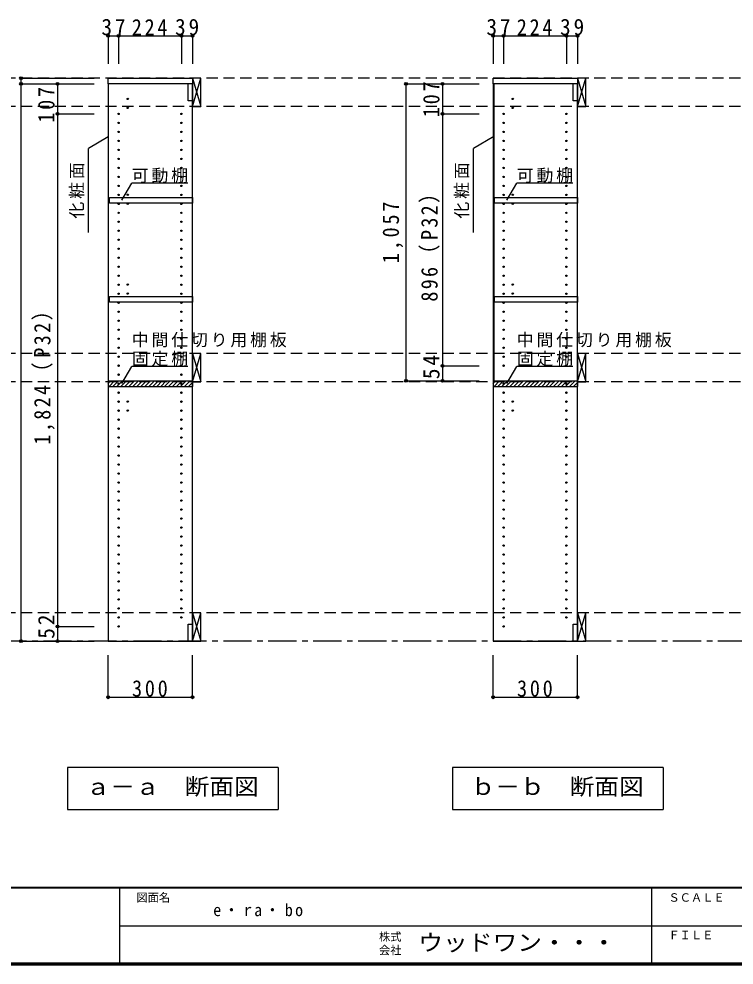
# Model space of a CAD drawing. Units: millimetres at full size, sheet at 1:20; details may follow other scales. Extents: x -3922 to 3878, y -2932 to 2722.
# Drawn here: x -380 to 2165, y -2864 to 503 of the extents above; entities that cross this region are included whole.
import ezdxf
from ezdxf.enums import TextEntityAlignment as Align

# ---------------------------------------------------------------- set-up
doc = ezdxf.new("R2010")
doc.units = ezdxf.units.MM
doc.header["$LTSCALE"] = 20
doc.header["$PDMODE"] = 32
doc.header["$PDSIZE"] = 10
doc.linetypes.add('CHAIN1', pattern=[8, 5, -1, 1, -1])
doc.linetypes.add('DASHED2', pattern=[3, 2, -1])
for name, color, linetype in [('0-2_本体', 2, 'Continuous'), ('0-3_固定棚', 2, 'Continuous'), ('0-4_可動棚', 3, 'Continuous'), ('0-5', 4, 'Continuous'), ('0-7_桟木・巾木', 2, 'Continuous'), ('0-8_引き出し', 3, 'Continuous'), ('0-A_文字', 7, 'Continuous'), ('0-B_寸法', 7, 'Continuous'), ('0-C_ハッチ', 4, 'Continuous'), ('F-1_枠', 6, 'Continuous'), ('F-A_文字', 7, 'Continuous')]:
    doc.layers.add(name, color=color, linetype=linetype)
doc.styles.add('ＭＳ ゴシック', font='')
doc.styles.get('ＭＳ ゴシック').set_extended_font_data('MS Gothic')

msp = doc.modelspace()

# ---------------------------------------------------------------- linework, layer by layer
at = {"layer": '0-2_本体'}
for p, q in [((-62.53, 271.73), (-62.53, 291.73)), ((-62.53, 291.73), (237.47, 291.73)), ((237.47, 271.73), (-62.53, 271.73)), ((237.47, 291.73), (237.47, 271.73)), ((1307.47, 271.73), (1307.47, 291.73)), ((1307.47, 291.73), (1607.47, 291.73)), ((1607.47, 271.73), (1307.47, 271.73)), ((1607.47, 291.73), (1607.47, 271.73))]:
    msp.add_line(p, q, dxfattribs=at)
at = {"layer": '0-3_固定棚'}
for p, q in [((1309.47, 271.73), (1309.47, -785.27)), ((-62.53, -785.27), (-62.53, -805.27)), ((-62.53, -785.27), (237.47, -785.27)), ((-62.53, -805.27), (237.47, -805.27)), ((237.47, -785.27), (237.47, -805.27)), ((1307.47, -785.27), (1307.47, -805.27)), ((1307.47, -785.27), (1607.47, -785.27)), ((1307.47, -805.27), (1607.47, -805.27)), ((1607.47, -785.27), (1607.47, -805.27))]:
    msp.add_line(p, q, dxfattribs=at)
at = {"layer": '0-4_可動棚', "color": 2}
for p, q in [((-57.53, -152.77), (-57.53, -132.77)), ((1312.47, -152.77), (1312.47, -132.77)), ((-57.53, -504.77), (-57.53, -484.77)), ((1312.47, -504.77), (1312.47, -484.77))]:
    msp.add_line(p, q, dxfattribs=at)
for points in [[(-57.53, -132.77), (237.47, -132.77), (237.47, -152.77), (-57.53, -152.77)], [(1312.47, -132.77), (1607.47, -132.77), (1607.47, -152.77), (1312.47, -152.77)], [(-57.53, -484.77), (237.47, -484.77), (237.47, -504.77), (-57.53, -504.77)], [(1312.47, -484.77), (1607.47, -484.77), (1607.47, -504.77), (1312.47, -504.77)]]:
    msp.add_lwpolyline(points, dxfattribs=at)
at = {"layer": '0-5', "color": 3}
for p, q in [((-62.53, 271.73), (-62.53, -1711.27)), ((237.47, 271.73), (-62.53, 271.73)), ((237.47, -1711.27), (237.47, 271.73)), ((1307.47, 271.73), (1307.47, -1711.27)), ((1607.47, 271.73), (1307.47, 271.73)), ((1607.47, -1711.27), (1607.47, 271.73)), ((-62.53, -1711.27), (237.47, -1711.27)), ((1307.47, -1711.27), (1607.47, -1711.27))]:
    msp.add_line(p, q, dxfattribs=at)
at = {"layer": '0-5'}
for centre in [(7.47, 218.23), (1377.47, 218.23), (7.47, 186.23), (1377.47, 186.23), (-25.53, 164.73), (-25.53, 132.73), (198.47, 164.73), (198.47, 132.73), (1344.47, 164.73), (1344.47, 132.73), (1568.47, 164.73), (1568.47, 132.73), (-25.53, 100.73), (198.47, 100.73), (1344.47, 100.73), (1568.47, 100.73), (-25.53, 68.73), (198.47, 68.73), (1344.47, 68.73), (1568.47, 68.73), (-25.53, 36.73), (198.47, 36.73), (1344.47, 36.73), (1568.47, 36.73), (-25.53, 4.73), (198.47, 4.73), (1344.47, 4.73), (1568.47, 4.73), (-25.53, -27.27), (198.47, -27.27), (1344.47, -27.27), (1568.47, -27.27), (-25.53, -59.27), (198.47, -59.27), (1344.47, -59.27), (1568.47, -59.27), (-25.53, -91.27), (198.47, -91.27), (1344.47, -91.27), (1568.47, -91.27), (-25.53, -123.27), (7.47, -122.77), (198.47, -123.27), (1344.47, -123.27), (1377.47, -122.77), (1568.47, -123.27), (-25.53, -155.27), (7.47, -154.77), (198.47, -155.27), (1344.47, -155.27), (1377.47, -154.77), (1568.47, -155.27), (-25.53, -187.27), (198.47, -187.27), (1344.47, -187.27), (1568.47, -187.27), (-25.53, -219.27), (198.47, -219.27), (1344.47, -219.27), (1568.47, -219.27), (-25.53, -251.27), (198.47, -251.27), (1344.47, -251.27), (1568.47, -251.27), (-25.53, -283.27), (198.47, -283.27), (1344.47, -283.27), (1568.47, -283.27), (-25.53, -315.27), (198.47, -315.27), (1344.47, -315.27), (1568.47, -315.27), (-25.53, -347.27), (198.47, -347.27), (1344.47, -347.27), (1568.47, -347.27), (-25.53, -379.27), (198.47, -379.27), (1344.47, -379.27), (1568.47, -379.27), (-25.53, -411.27), (198.47, -411.27), (1344.47, -411.27), (1568.47, -411.27), (-25.53, -443.27), (7.47, -442.77), (198.47, -443.27), (1344.47, -443.27), (1377.47, -442.77), (1568.47, -443.27), (-25.53, -475.27), (-25.53, -507.27), (7.47, -474.77), (198.47, -475.27), (198.47, -507.27), (1344.47, -475.27), (1344.47, -507.27), (1377.47, -474.77), (1568.47, -475.27), (1568.47, -507.27), (-25.53, -539.27), (198.47, -539.27), (1344.47, -539.27), (1568.47, -539.27), (-25.53, -571.27), (198.47, -571.27), (1344.47, -571.27), (1568.47, -571.27), (-25.53, -603.27), (198.47, -603.27), (1344.47, -603.27), (1568.47, -603.27), (-25.53, -635.27), (198.47, -635.27), (1344.47, -635.27), (1568.47, -635.27), (-25.53, -667.27), (198.47, -667.27), (1344.47, -667.27), (1568.47, -667.27), (-25.53, -699.27), (198.47, -699.27), (1344.47, -699.27), (1568.47, -699.27), (-25.53, -731.27), (198.47, -731.27), (1344.47, -731.27), (1568.47, -731.27), (-25.53, -763.27), (198.47, -763.27), (-25.53, -795.27), (198.47, -795.27), (1344.47, -795.27), (1568.47, -795.27), (-25.53, -827.27), (198.47, -827.27), (1344.47, -827.27), (1568.47, -827.27), (-25.53, -859.27), (7.47, -858.77), (198.47, -859.27), (1344.47, -859.27), (1377.47, -858.77), (1568.47, -859.27), (-25.53, -891.27), (7.47, -890.77), (198.47, -891.27), (1344.47, -891.27), (1377.47, -890.77), (1568.47, -891.27), (-25.53, -923.27), (198.47, -923.27), (1344.47, -923.27), (1568.47, -923.27), (-25.53, -955.27), (198.47, -955.27), (1344.47, -955.27), (1568.47, -955.27), (-25.53, -987.27), (198.47, -987.27), (1344.47, -987.27), (1568.47, -987.27), (-25.53, -1019.27), (198.47, -1019.27), (1344.47, -1019.27), (1568.47, -1019.27), (-25.53, -1051.27), (198.47, -1051.27), (1344.47, -1051.27), (1568.47, -1051.27), (-25.53, -1083.27), (198.47, -1083.27), (1344.47, -1083.27), (1568.47, -1083.27), (-25.53, -1115.27), (-25.53, -1147.27), (198.47, -1115.27), (198.47, -1147.27), (1344.47, -1115.27), (1344.47, -1147.27), (1568.47, -1115.27), (1568.47, -1147.27), (-25.53, -1179.27), (198.47, -1179.27), (1344.47, -1179.27), (1568.47, -1179.27), (-25.53, -1211.27), (198.47, -1211.27), (1344.47, -1211.27), (1568.47, -1211.27), (-25.53, -1243.27), (198.47, -1243.27), (1344.47, -1243.27), (1568.47, -1243.27), (-25.53, -1275.27), (198.47, -1275.27), (1344.47, -1275.27), (1568.47, -1275.27), (-25.53, -1307.27), (198.47, -1307.27), (1344.47, -1307.27), (1568.47, -1307.27), (-25.53, -1339.27), (198.47, -1339.27), (1344.47, -1339.27), (1568.47, -1339.27), (-25.53, -1371.27), (198.47, -1371.27), (1344.47, -1371.27), (1568.47, -1371.27), (-25.53, -1403.27), (198.47, -1403.27), (1344.47, -1403.27), (1568.47, -1403.27), (-25.53, -1435.27), (198.47, -1435.27), (1344.47, -1435.27), (1568.47, -1435.27), (-25.53, -1467.27), (198.47, -1467.27), (1344.47, -1467.27), (1568.47, -1467.27), (-25.53, -1499.27), (198.47, -1499.27), (1344.47, -1499.27), (1568.47, -1499.27), (-25.53, -1531.27), (198.47, -1531.27), (1344.47, -1531.27), (1568.47, -1531.27), (-25.53, -1563.27), (198.47, -1563.27), (1344.47, -1563.27), (1568.47, -1563.27), (-25.53, -1595.27), (198.47, -1595.27), (1344.47, -1595.27), (1568.47, -1595.27), (-25.53, -1627.27), (198.47, -1627.27), (1344.47, -1627.27), (1568.47, -1627.27), (-25.53, -1659.27), (1344.47, -1659.27)]:
    msp.add_circle(centre, 2.5, dxfattribs=at)
at = {"layer": '0-7_桟木・巾木'}
for p, q in [((237.47, 271.73), (222.47, 271.73)), ((222.47, 211.73), (222.47, 271.73)), ((237.47, 271.73), (237.47, 230.73)), ((1607.47, 271.73), (1592.47, 271.73)), ((1592.47, 211.73), (1592.47, 271.73)), ((1607.47, 271.73), (1607.47, 230.73)), ((222.47, -1651.27), (237.47, -1651.27)), ((237.47, -1651.27), (237.47, -1711.27)), ((1592.47, -1651.27), (1607.47, -1651.27)), ((1607.47, -1651.27), (1607.47, -1711.27))]:
    msp.add_line(p, q, dxfattribs=at)
for points in [[(237.47, 211.73), (225.97, 211.73), (222.47, 211.73)], [(1607.47, 211.73), (1595.97, 211.73), (1592.47, 211.73)], [(237.47, -1711.27), (222.47, -1711.27), (222.47, -1651.27)], [(1607.47, -1711.27), (1592.47, -1711.27), (1592.47, -1651.27)]]:
    msp.add_lwpolyline(points, dxfattribs=at)
at = {"layer": '0-8_引き出し'}
for p, q in [((237.47, 291.73), (237.47, 191.73)), ((267.47, 291.73), (237.47, 291.73)), ((267.47, 191.73), (267.47, 291.73)), ((1607.47, 291.73), (1607.47, 191.73)), ((1637.47, 291.73), (1607.47, 291.73)), ((1637.47, 191.73), (1637.47, 291.73)), ((237.47, 191.73), (267.47, 191.73)), ((1607.47, 191.73), (1637.47, 191.73)), ((237.47, -1611.27), (237.47, -1711.27)), ((267.47, -1611.27), (237.47, -1611.27)), ((267.47, -1711.27), (267.47, -1611.27)), ((1607.47, -1611.27), (1607.47, -1711.27)), ((1637.47, -1611.27), (1607.47, -1611.27)), ((1637.47, -1711.27), (1637.47, -1611.27)), ((237.47, -1711.27), (267.47, -1711.27)), ((1607.47, -1711.27), (1637.47, -1711.27))]:
    msp.add_line(p, q, dxfattribs=at)
at = {"layer": '0-8_引き出し', "color": 7}
for p, q in [((237.47, 191.73), (267.47, 291.73)), ((237.47, 291.73), (267.47, 191.73)), ((1607.47, 191.73), (1637.47, 291.73)), ((1607.47, 291.73), (1637.47, 191.73)), ((237.47, -688.27), (267.47, -788.27)), ((237.47, -788.27), (267.47, -688.27)), ((1607.47, -688.27), (1637.47, -788.27)), ((1607.47, -788.27), (1637.47, -688.27)), ((237.47, -1711.27), (267.47, -1611.27)), ((237.47, -1611.27), (267.47, -1711.27)), ((1607.47, -1711.27), (1637.47, -1611.27)), ((1607.47, -1611.27), (1637.47, -1711.27))]:
    msp.add_line(p, q, dxfattribs=at)
at = {"layer": '0-8_引き出し'}
for points in [[(267.47, -788.27), (267.47, -688.27), (237.47, -688.27), (237.47, -788.27)], [(1637.47, -788.27), (1637.47, -688.27), (1607.47, -688.27), (1607.47, -788.27)]]:
    msp.add_lwpolyline(points, close=True, dxfattribs=at)
at = {"layer": '0-A_文字'}
for p, q in [((-62.53, 82.66), (-132.53, 42.25)), ((1309.47, 83.82), (1237.47, 42.25)), ((-132.53, -257.75), (-132.53, 42.25)), ((1237.47, -257.75), (1237.47, 42.25)), ((-13.46, -141.83), (21.56, -81.18)), ((221.56, -81.18), (21.56, -81.18)), ((1356.54, -141.83), (1391.56, -81.18)), ((1591.56, -81.18), (1391.56, -81.18)), ((-13.46, -794.33), (21.56, -733.68)), ((221.56, -733.68), (21.56, -733.68)), ((1356.54, -794.33), (1391.56, -733.68)), ((1591.56, -733.68), (1391.56, -733.68)), ((542.47, -2161.27), (542.47, -2311.27)), ((1912.47, -2161.27), (1912.47, -2311.27)), ((-207.53, -2311.27), (542.47, -2311.27)), ((1162.47, -2311.27), (1912.47, -2311.27))]:
    msp.add_line(p, q, dxfattribs=at)
at = {"layer": '0-A_文字', "linetype": 'CHAIN1'}
msp.add_line((2847.47, -1711.27), (-2842.53, -1711.27), dxfattribs=at)
at = {"layer": '0-A_文字'}
for points in [[(542.47, -2161.27), (-207.53, -2161.27), (-207.53, -2311.27)], [(1912.47, -2161.27), (1162.47, -2161.27), (1162.47, -2311.27)]]:
    msp.add_lwpolyline(points, dxfattribs=at)
at = {"layer": '0-B_寸法', "color": 4}
for p, q in [((-62.53, 442.73), (-62.53, 342.73)), ((-62.53, 442.73), (237.47, 442.73)), ((-25.53, 442.73), (-25.53, 342.73)), ((198.47, 442.73), (198.47, 342.73)), ((237.47, 442.73), (237.47, 342.73)), ((1307.47, 442.73), (1307.47, 342.73)), ((1307.47, 442.73), (1607.47, 442.73)), ((1344.47, 442.73), (1344.47, 342.73)), ((1568.47, 442.73), (1568.47, 342.73)), ((1607.47, 442.73), (1607.47, 342.73)), ((-372.53, 271.73), (-372.53, 291.73)), ((-372.53, 291.73), (-112.53, 291.73)), ((-372.53, -1711.27), (-372.53, 271.73)), ((-372.53, 271.73), (-112.53, 271.73)), ((-242.53, 271.73), (-112.53, 271.73)), ((-242.53, 271.73), (-242.53, 164.73)), ((997.47, -785.27), (997.47, 271.73)), ((997.47, 271.73), (1127.47, 271.73)), ((1127.47, 271.73), (1127.47, 164.73)), ((1127.47, 271.73), (1257.47, 271.73)), ((-242.53, 164.73), (-112.53, 164.73)), ((-242.53, 164.73), (-242.53, -1659.27)), ((1127.47, 164.73), (1257.47, 164.73)), ((1127.47, 164.73), (1127.47, -731.27)), ((1127.47, -731.27), (1257.47, -731.27)), ((1127.47, -731.27), (1127.47, -785.27)), ((997.47, -785.27), (1127.47, -785.27)), ((1127.47, -785.27), (1257.47, -785.27)), ((-242.53, -1659.27), (-112.53, -1659.27)), ((-242.53, -1659.27), (-242.53, -1711.27)), ((-372.53, -1711.27), (-112.53, -1711.27)), ((-242.53, -1711.27), (-112.53, -1711.27)), ((-62.53, -1911.27), (-62.53, -1761.27)), ((237.47, -1911.27), (237.47, -1761.27)), ((1307.47, -1911.27), (1307.47, -1761.27)), ((1607.47, -1911.27), (1607.47, -1761.27)), ((-62.53, -1911.27), (237.47, -1911.27)), ((1307.47, -1911.27), (1607.47, -1911.27))]:
    msp.add_line(p, q, dxfattribs=at)
at = {"layer": '0-B_寸法', "color": 4, "linetype": 'DASHED2'}
for p, q in [((2847.47, 291.73), (-2842.53, 291.73)), ((2847.47, 191.73), (-2842.53, 191.73)), ((2847.47, -688.27), (-2842.53, -688.27)), ((2847.47, -788.27), (-2842.53, -788.27)), ((2847.47, -1611.27), (-2842.53, -1611.27))]:
    msp.add_line(p, q, dxfattribs=at)
at = {"layer": '0-B_寸法'}
for p in [(-62.53, 442.73), (-25.53, 442.73), (198.47, 442.73), (237.47, 442.73), (1307.47, 442.73), (1344.47, 442.73), (1568.47, 442.73), (1607.47, 442.73), (-372.53, 291.73), (-372.53, 271.73), (-242.53, 271.73), (997.47, 271.73), (1127.47, 271.73), (-242.53, 164.73), (1127.47, 164.73), (1127.47, -731.27), (997.47, -785.27), (1127.47, -785.27), (-242.53, -1659.27), (-372.53, -1711.27), (-242.53, -1711.27), (-62.53, -1911.27), (237.47, -1911.27), (1307.47, -1911.27), (1607.47, -1911.27)]:
    msp.add_point(p, dxfattribs=at)
at = {"layer": '0-C_ハッチ'}
for p, q in [((-62.53, -794.22), (-53.58, -785.27)), ((-59.44, -805.27), (-39.44, -785.27)), ((-45.3, -805.27), (-25.3, -785.27)), ((-31.16, -805.27), (-11.16, -785.27)), ((-17.01, -805.27), (2.99, -785.27)), ((-2.87, -805.27), (17.13, -785.27)), ((11.27, -805.27), (31.27, -785.27)), ((25.41, -805.27), (45.41, -785.27)), ((39.55, -805.27), (59.55, -785.27)), ((53.7, -805.27), (73.7, -785.27)), ((67.84, -805.27), (87.84, -785.27)), ((81.98, -805.27), (101.98, -785.27)), ((96.12, -805.27), (116.12, -785.27)), ((110.26, -805.27), (130.26, -785.27)), ((124.41, -805.27), (144.41, -785.27)), ((138.55, -805.27), (158.55, -785.27)), ((152.69, -805.27), (172.69, -785.27)), ((166.83, -805.27), (186.83, -785.27)), ((180.97, -805.27), (200.97, -785.27)), ((195.12, -805.27), (215.12, -785.27)), ((209.26, -805.27), (229.26, -785.27)), ((223.4, -805.27), (237.47, -791.2)), ((1307.47, -794.22), (1316.42, -785.27)), ((1310.56, -805.27), (1330.56, -785.27)), ((1324.7, -805.27), (1344.7, -785.27)), ((1338.84, -805.27), (1358.84, -785.27)), ((1352.99, -805.27), (1372.99, -785.27)), ((1367.13, -805.27), (1387.13, -785.27)), ((1381.27, -805.27), (1401.27, -785.27)), ((1395.41, -805.27), (1415.41, -785.27)), ((1409.55, -805.27), (1429.55, -785.27)), ((1423.7, -805.27), (1443.7, -785.27)), ((1437.84, -805.27), (1457.84, -785.27)), ((1451.98, -805.27), (1471.98, -785.27)), ((1466.12, -805.27), (1486.12, -785.27)), ((1480.26, -805.27), (1500.26, -785.27)), ((1494.41, -805.27), (1514.41, -785.27)), ((1508.55, -805.27), (1528.55, -785.27)), ((1522.69, -805.27), (1542.69, -785.27)), ((1536.83, -805.27), (1556.83, -785.27)), ((1550.97, -805.27), (1570.97, -785.27)), ((1565.12, -805.27), (1585.12, -785.27)), ((1579.26, -805.27), (1599.26, -785.27)), ((1593.4, -805.27), (1607.47, -791.2))]:
    msp.add_line(p, q, dxfattribs=at)
at = {"layer": 'F-1_枠'}
for p, q in [((3877.97, -2587.71), (-3922.03, -2587.71)), ((3877.97, -2591.04), (-3922.03, -2591.04)), ((-22.03, -2591.04), (-22.03, -2857.71)), ((1871.3, -2591.04), (1871.3, -2857.71)), ((-22.03, -2724.37), (3871.3, -2724.38)), ((3877.97, -2857.71), (-3922.03, -2857.71)), ((3877.97, -2861.04), (-3922.03, -2861.04)), ((3877.97, -2864.37), (-3922.03, -2864.37))]:
    msp.add_line(p, q, dxfattribs=at)

# ---------------------------------------------------------------- texts
at = {"layer": '0-A_文字', "style": 'ＭＳ ゴシック', "width": 1.1}
for s, p in [('ａ－ａ\u3000断面図', (-142.53, -2276.27)), ('ｂ－ｂ\u3000断面図', (1227.47, -2276.27))]:
    msp.add_text(s, height=58.65, dxfattribs=at).set_placement(p, align=Align.BOTTOM_LEFT)
at = {"layer": '0-A_文字', "char_height": 43.99, "attachment_point": 7, "rotation": 90, "style": 'ＭＳ ゴシック'}
for insert in [(-147.53, -207.75), (1222.47, -207.75)]:
    msp.add_mtext('\\T1.17;化粧面', dxfattribs=dict(at, insert=insert))
at = {"layer": '0-A_文字', "char_height": 43.99, "attachment_point": 7, "style": 'ＭＳ ゴシック'}
for s, insert in [('\\T1.17;可動棚', (21.56, -81.18)), ('\\T1.17;可動棚', (1391.56, -81.18)), ('\\T1.17;中間仕切り用棚板', (21.56, -666.12)), ('\\T1.17;中間仕切り用棚板', (1391.56, -666.12)), ('\\T1.17;固定棚', (21.56, -733.68)), ('\\T1.17;固定棚', (1391.56, -733.68))]:
    msp.add_mtext(s, dxfattribs=dict(at, insert=insert))
at = {"layer": '0-B_寸法', "char_height": 58.65, "attachment_point": 7, "style": 'ＭＳ ゴシック'}
for s, insert in [('\\T1.27;\\W0.95;37', (-86.53, 443.94)), ('\\T1.27;\\W0.9;224', (21.47, 443.94)), ('\\T1.27;\\W0.95;39', (175.47, 443.94)), ('\\T1.27;\\W0.95;37', (1283.47, 443.94)), ('\\T1.27;\\W0.9;224', (1391.47, 443.94)), ('\\T1.27;\\W0.95;39', (1545.47, 443.94)), ('\\T1.27;\\W0.9;300', (22.47, -1910.06)), ('\\T1.27;\\W0.9;300', (1392.47, -1910.06))]:
    msp.add_mtext(s, dxfattribs=dict(at, insert=insert))
at = {"layer": '0-B_寸法', "char_height": 58.65, "attachment_point": 7, "rotation": 90, "style": 'ＭＳ ゴシック'}
for s, insert in [('\\T1.27;\\W0.9;107', (1117.47, 153.23)), ('\\T1.27;\\W0.9;107', (-252.53, 133.49)), ('\\T1.22;\\W0.9;896（P32）', (1117.47, -503.27)), ('\\T1.28;\\W0.9;1,057', (987.47, -366.77)), ('\\T1.23;\\W0.9;1,824（P32）', (-252.53, -1012.27)), ('\\T1.27;\\W0.95;54', (1117.47, -779.21)), ('\\T1.27;\\W0.95;52', (-252.53, -1703))]:
    msp.add_mtext(s, dxfattribs=dict(at, insert=insert))
at = {"layer": 'F-A_文字', "style": 'ＭＳ ゴシック'}
for s, p in [('図面名', (37.97, -2647.71)), ('ＳＣＡＬＥ', (1931.3, -2647.71)), ('株式', (901.3, -2787.04)), ('ＦＩＬＥ', (1931.3, -2781.04)), ('会社', (901.3, -2835.04))]:
    msp.add_text(s, height=29.33, dxfattribs=at).set_placement(p, align=Align.BOTTOM_LEFT)
at = {"layer": 'F-A_文字', "style": 'ＭＳ ゴシック', "width": 1.1}
msp.add_text('ウッドワン・・・', height=58.65, dxfattribs=at).set_placement((1041.3, -2831.04), align=Align.BOTTOM_LEFT)
at = {"layer": 'F-A_文字', "insert": (311.3, -2691.04), "char_height": 43.99, "attachment_point": 7, "style": 'ＭＳ ゴシック'}
msp.add_mtext('\\T1.28;\\W0.95;e・ra・bo', dxfattribs=at)

doc.saveas('drawing.dxf')
